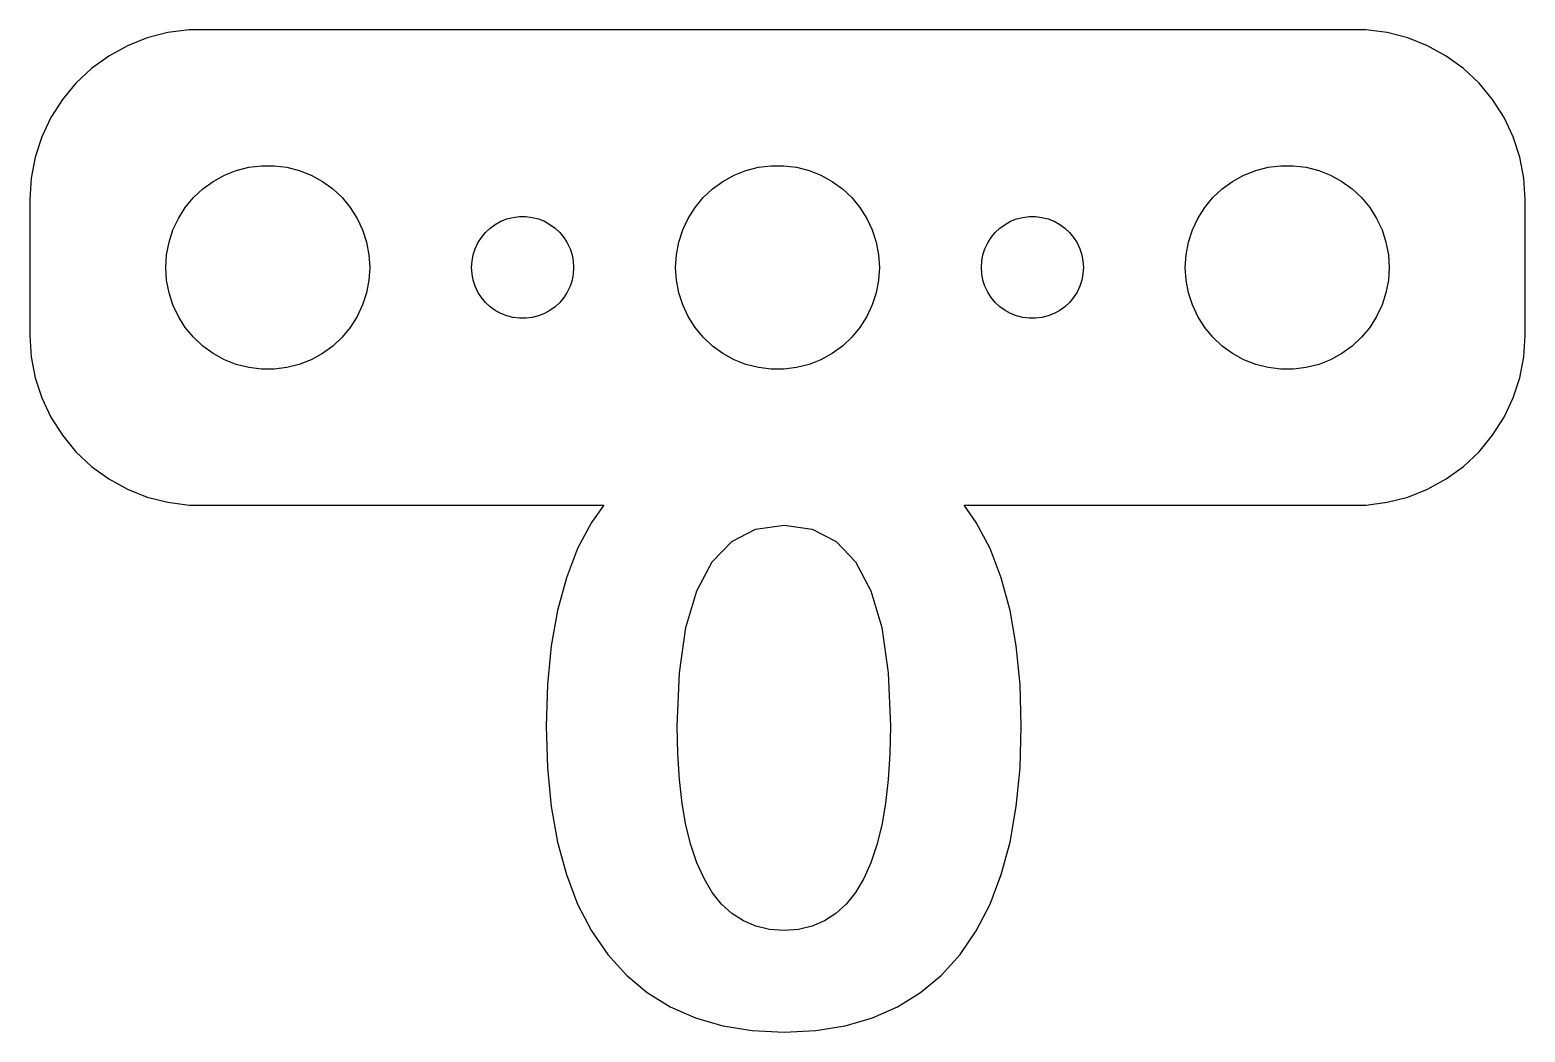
# Model space of a CAD drawing. Header units: metres. Extents: x -22 to 22, y -22.5 to 7.
import ezdxf

# ---------------------------------------------------------------- set-up
doc = ezdxf.new("R2010")
doc.units = ezdxf.units.M

msp = doc.modelspace()

# ---------------------------------------------------------------- linework, layer by layer
for p, q in [((-18.5451, 6.75528), (-19.1289, 6.52412)), ((-17.9369, 6.91142), (-18.5451, 6.75528)), ((-17.3139, 6.99013), (-17.9369, 6.91142)), ((17.3139, 6.99013), (-17.3139, 6.99013)), ((17.9369, 6.91142), (17.3139, 6.99013)), ((18.5451, 6.75528), (17.9369, 6.91142)), ((19.1289, 6.52412), (18.5451, 6.75528)), ((-19.6791, 6.22163), (-20.1871, 5.85255)), ((-19.1289, 6.52412), (-19.6791, 6.22163)), ((19.6791, 6.22163), (19.1289, 6.52412)), ((20.1871, 5.85255), (19.6791, 6.22163)), ((-20.1871, 5.85255), (-20.6448, 5.42273)), ((20.6448, 5.42273), (20.1871, 5.85255)), ((-20.6448, 5.42273), (-21.0451, 4.93892)), ((21.0451, 4.93892), (20.6448, 5.42273)), ((-21.0451, 4.93892), (-21.3815, 4.40877)), ((21.3815, 4.40877), (21.0451, 4.93892)), ((-21.3815, 4.40877), (-21.6489, 3.84062)), ((21.6489, 3.84062), (21.3815, 4.40877)), ((-21.6489, 3.84062), (-21.8429, 3.24344)), ((21.8429, 3.24344), (21.6489, 3.84062)), ((-21.8429, 3.24344), (-21.9606, 2.62666)), ((21.9606, 2.62666), (21.8429, 3.24344)), ((-16.6075, 2.53297), (-16.2773, 2.71448)), ((-16.2773, 2.71448), (-15.927, 2.85316)), ((-15.927, 2.85316), (-15.5621, 2.94685)), ((-15.5621, 2.94685), (-15.1884, 2.99408)), ((-15.1884, 2.99408), (-14.8116, 2.99408)), ((-14.8116, 2.99408), (-14.4379, 2.94685)), ((-14.4379, 2.94685), (-14.0729, 2.85316)), ((-14.0729, 2.85316), (-13.7227, 2.71448)), ((-13.7227, 2.71448), (-13.3925, 2.53297)), ((-1.60747, 2.53297), (-1.27733, 2.71448)), ((-1.27733, 2.71448), (-0.927048, 2.85316)), ((-0.927048, 2.85316), (-0.562134, 2.94685)), ((-0.562134, 2.94685), (-0.18837, 2.99408)), ((-0.18837, 2.99408), (0.18837, 2.99408)), ((0.18837, 2.99408), (0.562134, 2.94685)), ((0.562134, 2.94685), (0.927048, 2.85316)), ((0.927048, 2.85316), (1.27733, 2.71448)), ((1.27733, 2.71448), (1.60747, 2.53297)), ((13.3925, 2.53297), (13.7227, 2.71448)), ((13.7227, 2.71448), (14.0729, 2.85316)), ((14.0729, 2.85316), (14.4379, 2.94685)), ((14.4379, 2.94685), (14.8116, 2.99408)), ((14.8116, 2.99408), (15.1884, 2.99408)), ((15.1884, 2.99408), (15.5621, 2.94685)), ((15.5621, 2.94685), (15.927, 2.85316)), ((15.927, 2.85316), (16.2773, 2.71448)), ((16.2773, 2.71448), (16.6075, 2.53297)), ((-21.9606, 2.62666), (-22, 2)), ((-17.1869, 2.05363), (-16.9123, 2.31154)), ((-16.9123, 2.31154), (-16.6075, 2.53297)), ((-13.3925, 2.53297), (-13.0877, 2.31154)), ((-13.0877, 2.31154), (-12.8131, 2.05363)), ((-2.1869, 2.05363), (-1.91226, 2.31154)), ((-1.91226, 2.31154), (-1.60747, 2.53297)), ((1.60747, 2.53297), (1.91226, 2.31154)), ((1.91226, 2.31154), (2.1869, 2.05363)), ((12.8131, 2.05363), (13.0877, 2.31154)), ((13.0877, 2.31154), (13.3925, 2.53297)), ((16.6075, 2.53297), (16.9123, 2.31154)), ((16.9123, 2.31154), (17.1869, 2.05363)), ((22, 2), (21.9606, 2.62666)), ((-22, 2), (-22, -2)), ((-17.6289, 1.44525), (-17.427, 1.76335)), ((-17.427, 1.76335), (-17.1869, 2.05363)), ((-12.8131, 2.05363), (-12.5729, 1.76335)), ((-12.5729, 1.76335), (-12.3711, 1.44525)), ((-2.62891, 1.44525), (-2.42705, 1.76335)), ((-2.42705, 1.76335), (-2.1869, 2.05363)), ((2.1869, 2.05363), (2.42705, 1.76335)), ((2.42705, 1.76335), (2.62891, 1.44525)), ((12.3711, 1.44525), (12.5729, 1.76335)), ((12.5729, 1.76335), (12.8131, 2.05363)), ((17.1869, 2.05363), (17.427, 1.76335)), ((17.427, 1.76335), (17.6289, 1.44525)), ((22, -2), (22, 2)), ((-17.7893, 1.10437), (-17.6289, 1.44525)), ((-12.3711, 1.44525), (-12.2107, 1.10437)), ((-8.30373, 1.26648), (-8.13866, 1.35724)), ((-8.13866, 1.35724), (-7.96352, 1.42657)), ((-7.96352, 1.42657), (-7.78107, 1.47342)), ((-7.78107, 1.47342), (-7.59418, 1.49704)), ((-7.59418, 1.49704), (-7.40581, 1.49704)), ((-7.40581, 1.49704), (-7.21892, 1.47342)), ((-7.21892, 1.47342), (-7.03647, 1.42657)), ((-7.03647, 1.42657), (-6.86133, 1.35724)), ((-6.86133, 1.35724), (-6.69626, 1.26648)), ((-2.78932, 1.10437), (-2.62891, 1.44525)), ((2.62891, 1.44525), (2.78932, 1.10437)), ((6.69626, 1.26648), (6.86133, 1.35724)), ((6.86133, 1.35724), (7.03647, 1.42657)), ((7.03647, 1.42657), (7.21892, 1.47342)), ((7.21892, 1.47342), (7.40581, 1.49704)), ((7.40581, 1.49704), (7.59418, 1.49704)), ((7.59418, 1.49704), (7.78107, 1.47342)), ((7.78107, 1.47342), (7.96352, 1.42657)), ((7.96352, 1.42657), (8.13866, 1.35724)), ((8.13866, 1.35724), (8.30373, 1.26648)), ((12.2107, 1.10437), (12.3711, 1.44525)), ((17.6289, 1.44525), (17.7893, 1.10437)), ((-17.9057, 0.746063), (-17.7893, 1.10437)), ((-12.2107, 1.10437), (-12.0942, 0.746063)), ((-8.81445, 0.722626), (-8.71352, 0.881668)), ((-8.71352, 0.881668), (-8.59344, 1.02681)), ((-8.59344, 1.02681), (-8.45613, 1.15576)), ((-8.45613, 1.15576), (-8.30373, 1.26648)), ((-6.69626, 1.26648), (-6.54385, 1.15576)), ((-6.54385, 1.15576), (-6.40654, 1.02681)), ((-6.40654, 1.02681), (-6.28647, 0.881668)), ((-6.28647, 0.881668), (-6.18553, 0.722626)), ((-2.90575, 0.746063), (-2.78932, 1.10437)), ((2.78932, 1.10437), (2.90575, 0.746063)), ((6.18553, 0.722626), (6.28647, 0.881668)), ((6.28647, 0.881668), (6.40654, 1.02681)), ((6.40654, 1.02681), (6.54385, 1.15576)), ((6.54385, 1.15576), (6.69626, 1.26648)), ((8.30373, 1.26648), (8.45613, 1.15576)), ((8.45613, 1.15576), (8.59344, 1.02681)), ((8.59344, 1.02681), (8.71352, 0.881668)), ((8.71352, 0.881668), (8.81445, 0.722626)), ((12.0942, 0.746063), (12.2107, 1.10437)), ((17.7893, 1.10437), (17.9057, 0.746063)), ((-17.9763, 0.375992), (-17.9057, 0.746063)), ((-12.0942, 0.746063), (-12.0237, 0.375992)), ((-8.95287, 0.373032), (-8.89465, 0.552185)), ((-8.89465, 0.552185), (-8.81445, 0.722626)), ((-6.18553, 0.722626), (-6.10533, 0.552185)), ((-6.10533, 0.552185), (-6.04712, 0.373032)), ((-2.97633, 0.375992), (-2.90575, 0.746063)), ((2.90575, 0.746063), (2.97633, 0.375992)), ((6.04712, 0.373032), (6.10533, 0.552185)), ((6.10533, 0.552185), (6.18553, 0.722626)), ((8.81445, 0.722626), (8.89465, 0.552185)), ((8.89465, 0.552185), (8.95287, 0.373032)), ((12.0237, 0.375992), (12.0942, 0.746063)), ((17.9057, 0.746063), (17.9763, 0.375992)), ((-18, 0), (-17.9763, 0.375992)), ((-17.9763, -0.375992), (-18, 0)), ((-12.0237, 0.375992), (-12, 0)), ((-12, 0), (-12.0237, -0.375992)), ((-9, 0), (-8.98816, 0.187988)), ((-8.98816, -0.187988), (-9, 0)), ((-8.98816, 0.187988), (-8.95287, 0.373032)), ((-6.04712, 0.373032), (-6.01183, 0.187988)), ((-6.01183, 0.187988), (-6, 0)), ((-6, 0), (-6.01183, -0.187988)), ((-3, 0), (-2.97633, 0.375992)), ((-2.97633, -0.375992), (-3, 0)), ((2.97633, 0.375992), (3, 0)), ((3, 0), (2.97633, -0.375992)), ((6, 0), (6.01183, 0.187988)), ((6.01183, -0.187988), (6, 0)), ((6.01183, 0.187988), (6.04712, 0.373032)), ((8.95287, 0.373032), (8.98816, 0.187988)), ((8.98816, 0.187988), (9, 0)), ((9, 0), (8.98816, -0.187988)), ((12, 0), (12.0237, 0.375992)), ((12.0237, -0.375992), (12, 0)), ((17.9763, 0.375992), (18, 0)), ((18, 0), (17.9763, -0.375992)), ((-17.9057, -0.746063), (-17.9763, -0.375992)), ((-12.0237, -0.375992), (-12.0942, -0.746063)), ((-8.95287, -0.373032), (-8.98816, -0.187988)), ((-8.89465, -0.552185), (-8.95287, -0.373032)), ((-6.04712, -0.373032), (-6.10533, -0.552185)), ((-6.01183, -0.187988), (-6.04712, -0.373032)), ((-2.90575, -0.746063), (-2.97633, -0.375992)), ((2.97633, -0.375992), (2.90575, -0.746063)), ((6.04712, -0.373032), (6.01183, -0.187988)), ((6.10533, -0.552185), (6.04712, -0.373032)), ((8.95287, -0.373032), (8.89465, -0.552185)), ((8.98816, -0.187988), (8.95287, -0.373032)), ((12.0942, -0.746063), (12.0237, -0.375992)), ((17.9763, -0.375992), (17.9057, -0.746063)), ((-17.7893, -1.10437), (-17.9057, -0.746063)), ((-12.0942, -0.746063), (-12.2107, -1.10437)), ((-8.81445, -0.722626), (-8.89465, -0.552185)), ((-8.71352, -0.881668), (-8.81445, -0.722626)), ((-6.18553, -0.722626), (-6.28647, -0.881668)), ((-6.10533, -0.552185), (-6.18553, -0.722626)), ((-2.78932, -1.10437), (-2.90575, -0.746063)), ((2.90575, -0.746063), (2.78932, -1.10437)), ((6.18553, -0.722626), (6.10533, -0.552185)), ((6.28647, -0.881668), (6.18553, -0.722626)), ((8.81445, -0.722626), (8.71352, -0.881668)), ((8.89465, -0.552185), (8.81445, -0.722626)), ((12.2107, -1.10437), (12.0942, -0.746063)), ((17.9057, -0.746063), (17.7893, -1.10437)), ((-17.6289, -1.44525), (-17.7893, -1.10437)), ((-12.2107, -1.10437), (-12.3711, -1.44525)), ((-8.59344, -1.02681), (-8.71352, -0.881668)), ((-8.45613, -1.15576), (-8.59344, -1.02681)), ((-8.30373, -1.26648), (-8.45613, -1.15576)), ((-8.13866, -1.35724), (-8.30373, -1.26648)), ((-6.69626, -1.26648), (-6.86133, -1.35724)), ((-6.54385, -1.15576), (-6.69626, -1.26648)), ((-6.40654, -1.02681), (-6.54385, -1.15576)), ((-6.28647, -0.881668), (-6.40654, -1.02681)), ((-2.62891, -1.44525), (-2.78932, -1.10437)), ((2.78932, -1.10437), (2.62891, -1.44525)), ((6.40654, -1.02681), (6.28647, -0.881668)), ((6.54385, -1.15576), (6.40654, -1.02681)), ((6.69626, -1.26648), (6.54385, -1.15576)), ((6.86133, -1.35724), (6.69626, -1.26648)), ((8.30373, -1.26648), (8.13866, -1.35724)), ((8.45613, -1.15576), (8.30373, -1.26648)), ((8.59344, -1.02681), (8.45613, -1.15576)), ((8.71352, -0.881668), (8.59344, -1.02681)), ((12.3711, -1.44525), (12.2107, -1.10437)), ((17.7893, -1.10437), (17.6289, -1.44525)), ((-17.427, -1.76335), (-17.6289, -1.44525)), ((-12.3711, -1.44525), (-12.5729, -1.76335)), ((-7.96352, -1.42657), (-8.13866, -1.35724)), ((-7.78107, -1.47342), (-7.96352, -1.42657)), ((-7.59418, -1.49704), (-7.78107, -1.47342)), ((-7.40581, -1.49704), (-7.59418, -1.49704)), ((-7.21892, -1.47342), (-7.40581, -1.49704)), ((-7.03647, -1.42657), (-7.21892, -1.47342)), ((-6.86133, -1.35724), (-7.03647, -1.42657)), ((-2.42705, -1.76335), (-2.62891, -1.44525)), ((2.62891, -1.44525), (2.42705, -1.76335)), ((7.03647, -1.42657), (6.86133, -1.35724)), ((7.21892, -1.47342), (7.03647, -1.42657)), ((7.40581, -1.49704), (7.21892, -1.47342)), ((7.59418, -1.49704), (7.40581, -1.49704)), ((7.78107, -1.47342), (7.59418, -1.49704)), ((7.96352, -1.42657), (7.78107, -1.47342)), ((8.13866, -1.35724), (7.96352, -1.42657)), ((12.5729, -1.76335), (12.3711, -1.44525)), ((17.6289, -1.44525), (17.427, -1.76335)), ((-22, -2), (-21.9606, -2.62666)), ((-17.1869, -2.05363), (-17.427, -1.76335)), ((-16.9123, -2.31154), (-17.1869, -2.05363)), ((-12.8131, -2.05363), (-13.0877, -2.31154)), ((-12.5729, -1.76335), (-12.8131, -2.05363)), ((-2.1869, -2.05363), (-2.42705, -1.76335)), ((-1.91226, -2.31154), (-2.1869, -2.05363)), ((2.1869, -2.05363), (1.91226, -2.31154)), ((2.42705, -1.76335), (2.1869, -2.05363)), ((12.8131, -2.05363), (12.5729, -1.76335)), ((13.0877, -2.31154), (12.8131, -2.05363)), ((17.1869, -2.05363), (16.9123, -2.31154)), ((17.427, -1.76335), (17.1869, -2.05363)), ((21.9606, -2.62666), (22, -2)), ((-21.9606, -2.62666), (-21.8429, -3.24344)), ((-16.6075, -2.53297), (-16.9123, -2.31154)), ((-16.2773, -2.71448), (-16.6075, -2.53297)), ((-13.3925, -2.53297), (-13.7227, -2.71448)), ((-13.0877, -2.31154), (-13.3925, -2.53297)), ((-1.60747, -2.53297), (-1.91226, -2.31154)), ((-1.27733, -2.71448), (-1.60747, -2.53297)), ((1.60747, -2.53297), (1.27733, -2.71448)), ((1.91226, -2.31154), (1.60747, -2.53297)), ((13.3925, -2.53297), (13.0877, -2.31154)), ((13.7227, -2.71448), (13.3925, -2.53297)), ((16.6075, -2.53297), (16.2773, -2.71448)), ((16.9123, -2.31154), (16.6075, -2.53297)), ((21.8429, -3.24344), (21.9606, -2.62666)), ((-15.927, -2.85316), (-16.2773, -2.71448)), ((-15.5621, -2.94685), (-15.927, -2.85316)), ((-15.1884, -2.99408), (-15.5621, -2.94685)), ((-14.8116, -2.99408), (-15.1884, -2.99408)), ((-14.4379, -2.94685), (-14.8116, -2.99408)), ((-14.0729, -2.85316), (-14.4379, -2.94685)), ((-13.7227, -2.71448), (-14.0729, -2.85316)), ((-0.927048, -2.85316), (-1.27733, -2.71448)), ((-0.562134, -2.94685), (-0.927048, -2.85316)), ((-0.18837, -2.99408), (-0.562134, -2.94685)), ((0.18837, -2.99408), (-0.18837, -2.99408)), ((0.562134, -2.94685), (0.18837, -2.99408)), ((0.927048, -2.85316), (0.562134, -2.94685)), ((1.27733, -2.71448), (0.927048, -2.85316)), ((14.0729, -2.85316), (13.7227, -2.71448)), ((14.4379, -2.94685), (14.0729, -2.85316)), ((14.8116, -2.99408), (14.4379, -2.94685)), ((15.1884, -2.99408), (14.8116, -2.99408)), ((15.5621, -2.94685), (15.1884, -2.99408)), ((15.927, -2.85316), (15.5621, -2.94685)), ((16.2773, -2.71448), (15.927, -2.85316)), ((-21.8429, -3.24344), (-21.6489, -3.84062)), ((21.6489, -3.84062), (21.8429, -3.24344)), ((-21.6489, -3.84062), (-21.3815, -4.40877)), ((21.3815, -4.40877), (21.6489, -3.84062)), ((-21.3815, -4.40877), (-21.0451, -4.93892)), ((21.0451, -4.93892), (21.3815, -4.40877)), ((-21.0451, -4.93892), (-20.6448, -5.42273)), ((20.6448, -5.42273), (21.0451, -4.93892)), ((-20.6448, -5.42273), (-20.1871, -5.85255)), ((20.1871, -5.85255), (20.6448, -5.42273)), ((-20.1871, -5.85255), (-19.6791, -6.22163)), ((19.6791, -6.22163), (20.1871, -5.85255)), ((-19.6791, -6.22163), (-19.1289, -6.52412)), ((-19.1289, -6.52412), (-18.5451, -6.75528)), ((18.5451, -6.75528), (19.1289, -6.52412)), ((19.1289, -6.52412), (19.6791, -6.22163)), ((-18.5451, -6.75528), (-17.9369, -6.91142)), ((-17.9369, -6.91142), (-17.3139, -6.99013)), ((-17.3139, -6.99013), (-5.11426, -6.99013)), ((-5.11426, -6.99013), (-5.47472, -7.50206)), ((5.84953, -7.50206), (5.49033, -6.99013)), ((5.49033, -6.99013), (17.3139, -6.99013)), ((17.3139, -6.99013), (17.9369, -6.91142)), ((17.9369, -6.91142), (18.5451, -6.75528)), ((-5.47472, -7.50206), (-5.88107, -8.27457)), ((-1.34831, -8.06277), (-0.642532, -7.7007)), ((-0.642532, -7.7007), (0.191559, -7.58)), ((0.191559, -7.58), (1.02219, -7.7007)), ((1.02219, -7.7007), (1.72502, -8.06277)), ((6.25447, -8.27457), (5.84953, -7.50206)), ((-5.88107, -8.27457), (-6.21355, -9.13753)), ((-1.92577, -8.66623), (-1.34831, -8.06277)), ((1.72502, -8.06277), (2.30006, -8.66623)), ((6.5858, -9.13753), (6.25447, -8.27457)), ((-2.37491, -9.51108), (-1.92577, -8.66623)), ((2.30006, -8.66623), (2.74733, -9.51108)), ((-6.21355, -9.13753), (-6.47214, -10.0909)), ((6.84349, -10.0909), (6.5858, -9.13753)), ((-2.69571, -10.5973), (-2.37491, -9.51108)), ((2.74733, -9.51108), (3.0668, -10.5973)), ((-6.47214, -10.0909), (-6.65685, -11.1348)), ((7.02756, -11.1348), (6.84349, -10.0909)), ((-2.8882, -11.9249), (-2.69571, -10.5973)), ((3.0668, -10.5973), (3.25848, -11.9249)), ((-6.65685, -11.1348), (-6.76767, -12.2691)), ((7.138, -12.2691), (7.02756, -11.1348)), ((-6.76767, -12.2691), (-6.80461, -13.4939)), ((-2.95236, -13.4939), (-2.8882, -11.9249)), ((3.25848, -11.9249), (3.32237, -13.4939)), ((7.17482, -13.4939), (7.138, -12.2691)), ((-6.80461, -13.4939), (-6.76767, -14.7198)), ((-2.93619, -14.3113), (-2.95236, -13.4939)), ((3.32237, -13.4939), (3.30634, -14.3113)), ((7.138, -14.7198), (7.17482, -13.4939)), ((-2.88768, -15.0701), (-2.93619, -14.3113)), ((3.30634, -14.3113), (3.25821, -15.0701)), ((-6.76767, -14.7198), (-6.65685, -15.8574)), ((7.02756, -15.8574), (7.138, -14.7198)), ((-2.80684, -15.7702), (-2.88768, -15.0701)), ((3.25821, -15.0701), (3.17801, -15.7702)), ((-2.69365, -16.4116), (-2.80684, -15.7702)), ((3.17801, -15.7702), (3.0657, -16.4116)), ((-6.65685, -15.8574), (-6.47214, -16.9066)), ((6.84349, -16.9066), (7.02756, -15.8574)), ((-2.54813, -16.9945), (-2.69365, -16.4116)), ((3.0657, -16.4116), (2.92134, -16.9945)), ((-6.47214, -16.9066), (-6.21355, -17.8674)), ((-2.37025, -17.5187), (-2.54813, -16.9945)), ((2.92134, -16.9945), (2.74489, -17.5187)), ((6.5858, -17.8674), (6.84349, -16.9066)), ((-2.16006, -17.9842), (-2.37025, -17.5187)), ((2.74489, -17.5187), (2.53635, -17.9842)), ((-6.21355, -17.8674), (-5.88107, -18.7399)), ((-1.91798, -18.3893), (-2.16006, -17.9842)), ((2.53635, -17.9842), (2.29604, -18.3893)), ((6.25447, -18.7399), (6.5858, -17.8674)), ((-1.64462, -18.7321), (-1.91798, -18.3893)), ((2.29604, -18.3893), (2.02419, -18.7321)), ((-5.88107, -18.7399), (-5.47472, -19.524)), ((-1.33997, -19.0125), (-1.64462, -18.7321)), ((2.02419, -18.7321), (1.72076, -19.0125)), ((5.84953, -19.524), (6.25447, -18.7399)), ((-1.00403, -19.2306), (-1.33997, -19.0125)), ((-0.63678, -19.3864), (-1.00403, -19.2306)), ((1.3858, -19.2306), (1.01927, -19.3864)), ((1.72076, -19.0125), (1.3858, -19.2306)), ((-5.47472, -19.524), (-4.99448, -20.2198)), ((-0.238251, -19.4799), (-0.63678, -19.3864)), ((0.191559, -19.511), (-0.238251, -19.4799)), ((0.621185, -19.4799), (0.191559, -19.511)), ((1.01927, -19.3864), (0.621185, -19.4799)), ((5.37096, -20.2198), (5.84953, -19.524)), ((-4.99448, -20.2198), (-4.4453, -20.8248)), ((4.82353, -20.8248), (5.37096, -20.2198)), ((-4.4453, -20.8248), (-3.83223, -21.3367)), ((4.21196, -21.3367), (4.82353, -20.8248)), ((-3.83223, -21.3367), (-3.15526, -21.7555)), ((3.53621, -21.7555), (4.21196, -21.3367)), ((-3.15526, -21.7555), (-2.41438, -22.0813)), ((2.7963, -22.0813), (3.53621, -21.7555)), ((-2.41438, -22.0813), (-1.60963, -22.314)), ((-1.60963, -22.314), (-0.740982, -22.4536)), ((1.12396, -22.4536), (1.99222, -22.314)), ((1.99222, -22.314), (2.7963, -22.0813)), ((-0.740982, -22.4536), (0.191559, -22.5001)), ((0.191559, -22.5001), (1.12396, -22.4536))]:
    msp.add_line(p, q)

doc.saveas('drawing.dxf')
